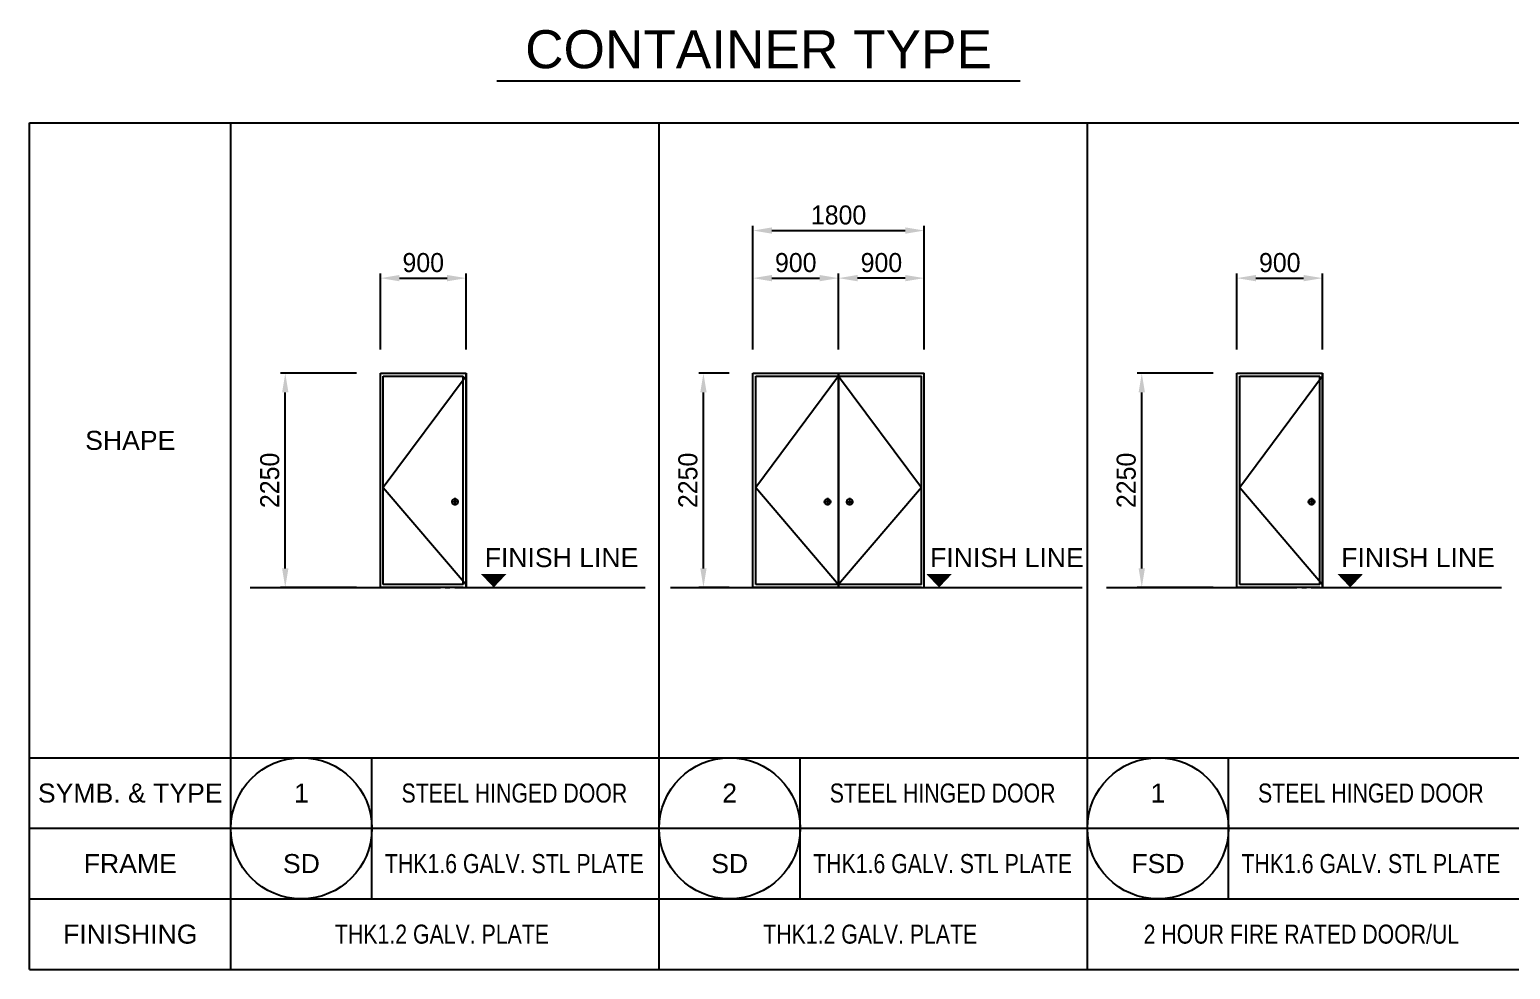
# Model space of a CAD drawing. Header units: millimetres. Extents: x 4133871 to 4440428, y -545651 to -495191.
# Drawn here: x 4408115 to 4426786, y -520459 to -508609 of the extents above; entities that cross this region are included whole.
import ezdxf
from ezdxf.enums import TextEntityAlignment as Align

# ---------------------------------------------------------------- set-up
doc = ezdxf.new("R2010")
doc.units = ezdxf.units.MM
doc.header["$LTSCALE"] = 60
doc.linetypes.add('CEN', pattern=[62, 60, -1, 0, -1])
doc.linetypes.add('LYR CENTER', pattern=[43, 40, -1, 1, -1])
doc.layers.get('Defpoints').update_dxf_attribs({"color": 140})
for name, color, linetype in [('AA-DWXM-DOOR', 7, 'Continuous'), ('AA-XXXX-CNTL', 1, 'LYR CENTER'), ('AA-XXXX-TABL', 7, 'Continuous'), ('AA-XXXX-TEXT', 3, 'Continuous'), ('DIM-SCALE', 7, 'Continuous'), ('TITLE', 7, 'Continuous')]:
    doc.layers.add(name, color=color, linetype=linetype)
doc.styles.add('Arial', font='arial.ttf')
doc.styles.add('돋움', font='')
doc.styles.get('돋움').set_extended_font_data('Dotum')
doc.dimstyles.new('일반도면_0060', dxfattribs={"dimtxt": 240, "dimasz": 240, "dimexe": 60, "dimexo": 300, "dimgap": 75, "dimtad": 1, "dimdec": 0, "dimzin": 0, "dimdsep": 46, "dimtxsty": '돋움', "dimcen": -300, "dimclrd": 7, "dimclre": 7, "dimclrt": 2, "dimadec": 8, "dimazin": 0, "dimtfac": 1, "dimtdec": 0, "dimtix": 1, "dimtmove": 2, "dimatfit": 3, "dimfxl": 1, "dimtolj": 1, "dimtzin": 0, "dimarcsym": 0})

# ---------------------------------------------------------------- blocks, each defined once
blk = doc.blocks.new('*D36')
at = {"layer": 'Defpoints', "color": 0}
for p in [(4418315, -511743), (4417235, -512943), (4418315, -512943)]:
    blk.add_point(p, dxfattribs=at)
at = {"layer": 'DIM-SCALE', "color": 7, "lineweight": -2}
for p, q in [((4417235, -512643), (4417235, -511683)), ((4417475, -511743), (4418075, -511743)), ((4418315, -512643), (4418315, -511683))]:
    blk.add_line(p, q, dxfattribs=at)
at = {"layer": 'DIM-SCALE', "color": 7}
for points in [[(4417475, -511703), (4417475, -511783), (4417235, -511743)], [(4418075, -511703), (4418075, -511783), (4418315, -511743)]]:
    blk.add_solid(points, dxfattribs=at)
at = {"layer": 'DIM-SCALE', "color": 2, "insert": (4417775, -511548), "char_height": 240, "attachment_point": 5, "style": '돋움'}
blk.add_mtext('\\A1;900', dxfattribs=at)
blk = doc.blocks.new('*D37')
at = {"layer": 'Defpoints', "color": 0}
for p in [(4416611, -512943), (4417235, -512943), (4417235, -515643)]:
    blk.add_point(p, dxfattribs=at)
at = {"layer": 'DIM-SCALE', "color": 7, "lineweight": -2}
for p, q in [((4416935, -512943), (4416551, -512943)), ((4416611, -515403), (4416611, -513183)), ((4416935, -515643), (4416551, -515643))]:
    blk.add_line(p, q, dxfattribs=at)
at = {"layer": 'DIM-SCALE', "color": 7}
for points in [[(4416571, -513183), (4416651, -513183), (4416611, -512943)], [(4416571, -515403), (4416651, -515403), (4416611, -515643)]]:
    blk.add_solid(points, dxfattribs=at)
at = {"layer": 'DIM-SCALE', "color": 2, "insert": (4416416, -514293), "char_height": 240, "attachment_point": 5, "rotation": 90, "style": '돋움'}
blk.add_mtext('\\A1;2250', dxfattribs=at)
blk = doc.blocks.new('*D38')
at = {"layer": 'Defpoints', "color": 0}
for p in [(4418315, -511743), (4418315, -512943), (4419395, -512943)]:
    blk.add_point(p, dxfattribs=at)
at = {"layer": 'DIM-SCALE', "color": 7, "lineweight": -2}
for p, q in [((4418315, -512643), (4418315, -511683)), ((4419155, -511743), (4418555, -511743)), ((4419395, -512643), (4419395, -511683))]:
    blk.add_line(p, q, dxfattribs=at)
at = {"layer": 'DIM-SCALE', "color": 7}
for points in [[(4418555, -511703), (4418555, -511783), (4418315, -511743)], [(4419155, -511703), (4419155, -511783), (4419395, -511743)]]:
    blk.add_solid(points, dxfattribs=at)
at = {"layer": 'DIM-SCALE', "color": 2, "insert": (4418855, -511548), "char_height": 240, "attachment_point": 5, "style": '돋움'}
blk.add_mtext('\\A1;900', dxfattribs=at)
blk = doc.blocks.new('*D39')
at = {"layer": 'Defpoints', "color": 0}
for p in [(4419395, -511143), (4417235, -512943), (4419395, -512943)]:
    blk.add_point(p, dxfattribs=at)
at = {"layer": 'DIM-SCALE', "color": 7, "lineweight": -2}
for p, q in [((4417235, -512643), (4417235, -511083)), ((4417475, -511143), (4419155, -511143)), ((4419395, -512643), (4419395, -511083))]:
    blk.add_line(p, q, dxfattribs=at)
at = {"layer": 'DIM-SCALE', "color": 7}
for points in [[(4417475, -511103), (4417475, -511183), (4417235, -511143)], [(4419155, -511103), (4419155, -511183), (4419395, -511143)]]:
    blk.add_solid(points, dxfattribs=at)
at = {"layer": 'DIM-SCALE', "color": 2, "insert": (4418315, -510948), "char_height": 240, "attachment_point": 5, "style": '돋움'}
blk.add_mtext('\\A1;1800', dxfattribs=at)
blk = doc.blocks.new('*D40')
at = {"layer": 'Defpoints', "color": 0}
for p in [(4411338, -512943), (4412538, -512943), (4412538, -515643)]:
    blk.add_point(p, dxfattribs=at)
at = {"layer": 'DIM-SCALE', "color": 7, "lineweight": -2}
for p, q in [((4412238, -512943), (4411278, -512943)), ((4411338, -515403), (4411338, -513183)), ((4412238, -515643), (4411278, -515643))]:
    blk.add_line(p, q, dxfattribs=at)
at = {"layer": 'DIM-SCALE', "color": 7}
for points in [[(4411298, -513183), (4411378, -513183), (4411338, -512943)], [(4411298, -515403), (4411378, -515403), (4411338, -515643)]]:
    blk.add_solid(points, dxfattribs=at)
at = {"layer": 'DIM-SCALE', "color": 2, "insert": (4411143, -514293), "char_height": 240, "attachment_point": 5, "rotation": 90, "style": '돋움'}
blk.add_mtext('\\A1;2250', dxfattribs=at)
blk = doc.blocks.new('*D41')
at = {"layer": 'Defpoints', "color": 0}
for p in [(4413618, -511743), (4412538, -512943), (4413618, -512943)]:
    blk.add_point(p, dxfattribs=at)
at = {"layer": 'DIM-SCALE', "color": 7, "lineweight": -2}
for p, q in [((4412538, -512643), (4412538, -511683)), ((4412778, -511743), (4413378, -511743)), ((4413618, -512643), (4413618, -511683))]:
    blk.add_line(p, q, dxfattribs=at)
at = {"layer": 'DIM-SCALE', "color": 7}
for points in [[(4412778, -511703), (4412778, -511783), (4412538, -511743)], [(4413378, -511703), (4413378, -511783), (4413618, -511743)]]:
    blk.add_solid(points, dxfattribs=at)
at = {"layer": 'DIM-SCALE', "color": 2, "insert": (4413078, -511548), "char_height": 240, "attachment_point": 5, "style": '돋움'}
blk.add_mtext('\\A1;900', dxfattribs=at)
blk = doc.blocks.new('*D47')
at = {"layer": 'Defpoints', "color": 0}
for p in [(4422138, -512943), (4423338, -512943), (4423338, -515643)]:
    blk.add_point(p, dxfattribs=at)
at = {"layer": 'DIM-SCALE', "color": 7, "lineweight": -2}
for p, q in [((4423038, -512943), (4422078, -512943)), ((4422138, -515403), (4422138, -513183)), ((4423038, -515643), (4422078, -515643))]:
    blk.add_line(p, q, dxfattribs=at)
at = {"layer": 'DIM-SCALE', "color": 7}
for points in [[(4422098, -513183), (4422178, -513183), (4422138, -512943)], [(4422098, -515403), (4422178, -515403), (4422138, -515643)]]:
    blk.add_solid(points, dxfattribs=at)
at = {"layer": 'DIM-SCALE', "color": 2, "insert": (4421943, -514293), "char_height": 240, "attachment_point": 5, "rotation": 90, "style": '돋움'}
blk.add_mtext('\\A1;2250', dxfattribs=at)
blk = doc.blocks.new('*D48')
at = {"layer": 'Defpoints', "color": 0}
for p in [(4424418, -511743), (4423338, -512943), (4424418, -512943)]:
    blk.add_point(p, dxfattribs=at)
at = {"layer": 'DIM-SCALE', "color": 7, "lineweight": -2}
for p, q in [((4423338, -512643), (4423338, -511683)), ((4423578, -511743), (4424178, -511743)), ((4424418, -512643), (4424418, -511683))]:
    blk.add_line(p, q, dxfattribs=at)
at = {"layer": 'DIM-SCALE', "color": 7}
for points in [[(4423578, -511703), (4423578, -511783), (4423338, -511743)], [(4424178, -511703), (4424178, -511783), (4424418, -511743)]]:
    blk.add_solid(points, dxfattribs=at)
at = {"layer": 'DIM-SCALE', "color": 2, "insert": (4423878, -511548), "char_height": 240, "attachment_point": 5, "style": '돋움'}
blk.add_mtext('\\A1;900', dxfattribs=at)

msp = doc.modelspace()

# ---------------------------------------------------------------- linework, layer by layer
at = {"layer": 'AA-DWXM-DOOR'}
for p, q in [((4412538, -512943.2), (4413618, -512943.2)), ((4412538, -515643.2), (4412538, -512943.2)), ((4413618, -515643.2), (4413618, -512943.2)), ((4417235, -512943.2), (4419395, -512943.2)), ((4417235, -515643.2), (4417235, -512943.2)), ((4419395, -515643.2), (4419395, -512943.2)), ((4423338, -512943.2), (4424418, -512943.2)), ((4423338, -515643.2), (4423338, -512943.2)), ((4424418, -515643.2), (4424418, -512943.2)), ((4413582, -515643.2), (4412538, -515643.2)), ((4413582, -515643.2), (4412538, -515643.2)), ((4419359, -515643.2), (4417235, -515643.2)), ((4419359, -515643.2), (4417235, -515643.2)), ((4424382, -515643.2), (4423338, -515643.2)), ((4424382, -515643.2), (4423338, -515643.2))]:
    msp.add_line(p, q, dxfattribs=at)
at = {"layer": 'AA-DWXM-DOOR', "color": 4}
for p, q in [((4412574, -515607.2), (4412574, -512979.2)), ((4412574, -512979.2), (4413582, -512979.2)), ((4413582, -515607.2), (4413582, -512979.2)), ((4413618, -515643.2), (4413618, -512943.2)), ((4413618, -512943.2), (4413618, -515643.2)), ((4413618, -512943.2), (4413618, -515643.2)), ((4417271, -515607.2), (4417271, -512979.2)), ((4417271, -512979.2), (4419359, -512979.2)), ((4418315, -515643.2), (4418315, -512943.2)), ((4418315, -512943.2), (4418315, -515643.2)), ((4418315, -512943.2), (4418315, -515643.2)), ((4419359, -515607.2), (4419359, -512979.2)), ((4423374, -515607.2), (4423374, -512979.2)), ((4423374, -512979.2), (4424382, -512979.2)), ((4424382, -515607.2), (4424382, -512979.2)), ((4424418, -515643.2), (4424418, -512943.2)), ((4424418, -512943.2), (4424418, -515643.2)), ((4424418, -512943.2), (4424418, -515643.2)), ((4413582, -515607.2), (4412574, -515607.2)), ((4419359, -515607.2), (4417271, -515607.2)), ((4424382, -515607.2), (4423374, -515607.2))]:
    msp.add_line(p, q, dxfattribs=at)
at = {"layer": 'AA-DWXM-DOOR', "color": 9}
for p, q in [((4413528.5, -514561.7), (4413431.1, -514561.7)), ((4413478.3, -514511.9), (4413478.3, -514611.6)), ((4418225.5, -514561.7), (4418128.1, -514561.7)), ((4418175.3, -514511.9), (4418175.3, -514611.6)), ((4418404.6, -514561.7), (4418502, -514561.7)), ((4418454.8, -514511.9), (4418454.8, -514611.6)), ((4424328.5, -514561.7), (4424231.1, -514561.7)), ((4424278.3, -514511.9), (4424278.3, -514611.6))]:
    msp.add_line(p, q, dxfattribs=at)
at = {"layer": 'AA-DWXM-DOOR', "color": 1, "linetype": 'CEN', "ltscale": 0.5}
for points in [[(4413618, -512979.2), (4412574, -514383.2), (4413618, -515607.2)], [(4418315, -512979.2), (4417271, -514383.2), (4418315, -515607.2)], [(4418315, -512979.2), (4419359, -514383.2), (4418315, -515607.2)], [(4424418, -512979.2), (4423374, -514383.2), (4424418, -515607.2)]]:
    msp.add_lwpolyline(points, dxfattribs=at)
at = {"layer": 'AA-DWXM-DOOR', "color": 9}
for centre in [(4413478.3, -514563.2), (4418175.3, -514563.2), (4418454.8, -514563.2), (4424278.3, -514563.2)]:
    msp.add_circle(centre, 36, dxfattribs=at)
at = {"layer": 'AA-XXXX-CNTL'}
for p, q in [((4410895, -515643.2), (4415919.6, -515643.2)), ((4416194.7, -515643.2), (4419470.9, -515643.2)), ((4416672, -515643.2), (4421385.1, -515643.2)), ((4421695, -515643.2), (4426719.6, -515643.2))]:
    msp.add_line(p, q, dxfattribs=at)
at = {"layer": 'AA-XXXX-TABL'}
for p, q in [((4408114.5, -509786.1), (4437652.4, -509786.1)), ((4408114.5, -520459.1), (4408114.5, -509786.1)), ((4410652.4, -520459.1), (4410652.4, -509786.1)), ((4416052.4, -520459.1), (4416052.4, -509786.1)), ((4421452.4, -520459.1), (4421452.4, -509786.1)), ((4421452.4, -520459.1), (4421452.4, -509786.1)), ((4408114.5, -517790.8), (4437652.4, -517790.8)), ((4412431.2, -519569.7), (4412431.2, -517790.8)), ((4417831.2, -519569.7), (4417831.2, -517790.8)), ((4423231.2, -519569.7), (4423231.2, -517790.8)), ((4408114.5, -518680.3), (4437652.4, -518680.3)), ((4408114.5, -519569.7), (4437652.4, -519569.7)), ((4408114.5, -520459.1), (4437652.4, -520459.1))]:
    msp.add_line(p, q, dxfattribs=at)
for centre in [(4411541.8, -518680.3), (4416941.8, -518680.3), (4422341.8, -518680.3)]:
    msp.add_circle(centre, 889.4, dxfattribs=at)
at = {"layer": 'AA-XXXX-TEXT', "color": 7}
for points in [[(4413966.4, -515643.2, 0, 320, 0), (4413966.4, -515474.2, 320, 320, 0)], [(4419582.5, -515643.2, 0, 320, 0), (4419582.5, -515474.2, 320, 320, 0)], [(4424766.4, -515643.2, 0, 320, 0), (4424766.4, -515474.2, 320, 320, 0)]]:
    msp.add_lwpolyline(points, format="xyseb", dxfattribs=at)
at = {"layer": 'TITLE', "color": 1, "linetype": 'Continuous'}
msp.add_line((4414006, -509256.5), (4420606, -509256.5), dxfattribs=at)

# ---------------------------------------------------------------- texts
at = {"layer": 'AA-XXXX-TEXT', "color": 7, "style": 'Arial'}
for s, p in [('SHAPE', (4409383.5, -513788.5)), ('SYMB. & TYPE', (4409383.5, -518235.5)), ('1', (4411541.8, -518235.5)), ('2', (4416941.8, -518235.5)), ('1', (4422341.8, -518235.5)), ('FRAME', (4409383.5, -519125)), ('SD', (4411541.8, -519125)), ('SD', (4416941.8, -519125)), ('FSD', (4422341.8, -519125)), ('FINISHING', (4409383.5, -520014.4))]:
    msp.add_text(s, height=240, dxfattribs=at).set_placement(p, align=Align.MIDDLE_CENTER)
for p in [(4413852.7, -515386.9), (4419468.8, -515386.9), (4424652.7, -515386.9)]:
    msp.add_text('FINISH LINE', height=240, dxfattribs=at).set_placement(p)
at = {"layer": 'AA-XXXX-TEXT', "color": 7, "style": 'Arial', "width": 0.8}
for s, p in [('STEEL HINGED DOOR', (4414226.9, -518235.5)), ('STEEL HINGED DOOR', (4419626.9, -518235.5)), ('STEEL HINGED DOOR', (4425026.9, -518235.5)), ('THK1.6 GALV. STL PLATE', (4414226.9, -519125)), ('THK1.6 GALV. STL PLATE', (4419626.9, -519125)), ('THK1.6 GALV. STL PLATE', (4425026.9, -519125)), ('THK1.2 GALV. PLATE ', (4413351.3, -520014.4)), ('THK1.2 GALV. PLATE ', (4418751.3, -520014.4)), ('2 HOUR FIRE RATED DOOR/UL', (4424151.3, -520014.4))]:
    msp.add_text(s, height=240, dxfattribs=at).set_placement(p, align=Align.MIDDLE_CENTER)
at = {"layer": 'TITLE', "color": 3, "ltscale": 10, "style": 'Arial'}
msp.add_text('CONTAINER TYPE', height=480, dxfattribs=at).set_placement((4417306, -509096.4), align=Align.CENTER)

# ---------------------------------------------------------------- dimensions: what is measured, and where the dimension line sits
at = {"layer": 'DIM-SCALE'}
for base, p1, p2, text, picture, middle in [((4419395, -511143.2), (4417235, -512943.2), (4419395, -512943.2), '1800', '*D39', (4418315, -510948)), ((4413618, -511743.2), (4412538, -512943.2), (4413618, -512943.2), '900', '*D41', (4413078, -511548)), ((4418315, -511743.2), (4417235, -512943.2), (4418315, -512943.2), '900', '*D36', (4417775, -511548)), ((4424418, -511743.2), (4423338, -512943.2), (4424418, -512943.2), '900', '*D48', (4423878, -511548))]:
    dim = msp.add_linear_dim(base=base, p1=p1, p2=p2, text=text, dimstyle='일반도면_0060', dxfattribs=at)
    dim.commit()
    dim.dimension.update_dxf_attribs({"geometry": picture, "text_midpoint": middle})
for base, p1, p2, angle, text, picture, middle in [((4418315, -511743.2), (4419395, -512943.2), (4418315, -512943.2), 180, '900', '*D38', (4418855, -511548)), ((4411338, -512943.2), (4412538, -515643.2), (4412538, -512943.2), 90, '2250', '*D40', (4411142.9, -514293.2)), ((4416611.5, -512943.2), (4417235, -515643.2), (4417235, -512943.2), 90, '2250', '*D37', (4416416.3, -514293.2)), ((4422138, -512943.2), (4423338, -515643.2), (4423338, -512943.2), 90, '2250', '*D47', (4421942.9, -514293.2))]:
    dim = msp.add_linear_dim(base=base, p1=p1, p2=p2, angle=angle, text=text, dimstyle='일반도면_0060', dxfattribs=at)
    dim.commit()
    dim.dimension.update_dxf_attribs({"geometry": picture, "text_midpoint": middle})

doc.saveas('drawing.dxf')
